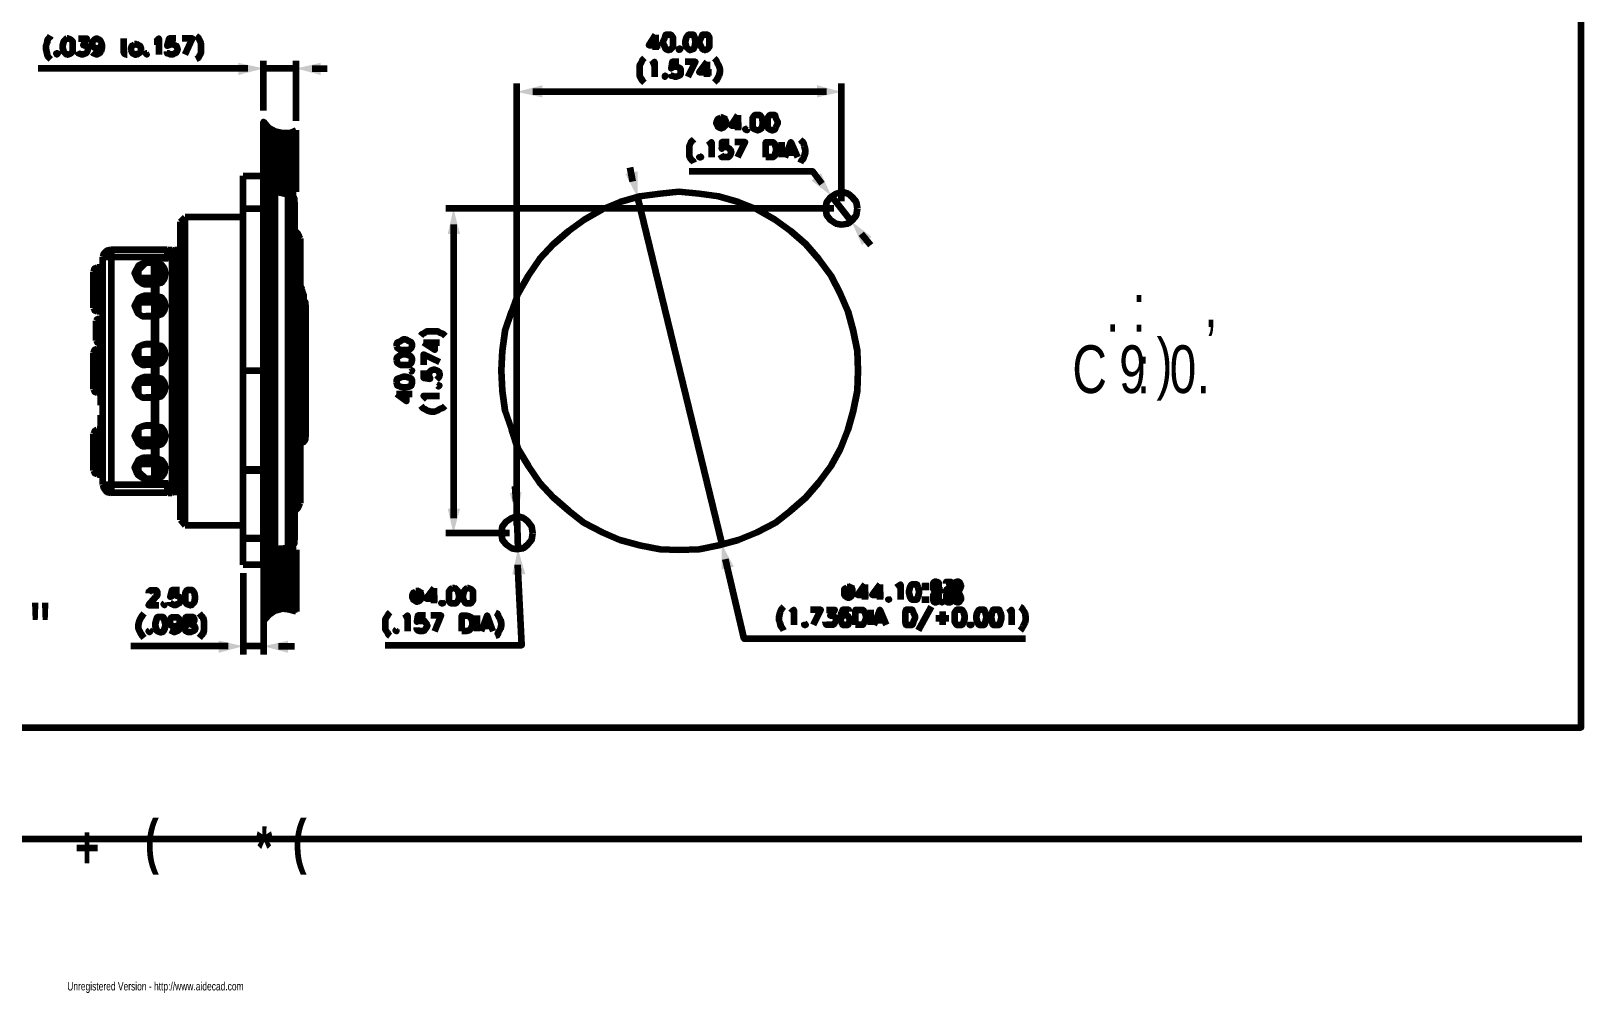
# Model space of a CAD drawing. Header units: inches. Extents: x 19 to 378, y -1 to 556.
# Drawn here: x 193.7 to 378, y -0.7 to 113.7 of the extents above; entities that cross this region are included whole.
import ezdxf

# ---------------------------------------------------------------- set-up
doc = ezdxf.new("R2010")
doc.units = ezdxf.units.IN
for name, color, linetype, lineweight in [('H', 7, 'CONTINUOUS', 100), ('P', 250, 'CONTINUOUS', 100), ('Text', 250, 'CONTINUOUS', 100)]:
    doc.layers.add(name, color=color, linetype=linetype, lineweight=lineweight)
doc.styles.get("Standard").update_dxf_attribs({"font": 'txt', "width": 0.75})

msp = doc.modelspace()

# ---------------------------------------------------------------- hatches: boundary and pattern name
at = {"layer": 'H', "linetype": 'CONTINUOUS'}
for points in [[(218.33, 109.89), (218.33, 108.44), (221.33, 109.22)], [(228.11, 108.44), (228.11, 109.89), (225.22, 109.22)], [(254.44, 105.78), (254.44, 107.22), (251.44, 106.44)], [(287.11, 107.22), (287.11, 105.78), (290, 106.44)], [(265.78, 97), (264.33, 96.67), (265.78, 93.89)], [(287.56, 96.78), (286.44, 95.89), (288.78, 94.11)], [(243.22, 89.56), (244.67, 89.56), (243.89, 92.56)], [(292.44, 88.22), (293.56, 89.22), (291.22, 91)], [(252, 58.89), (250.56, 58.78), (251.44, 56)], [(244.67, 56.89), (243.22, 56.89), (243.89, 54)], [(250.89, 49.11), (252.44, 49.11), (251.56, 52.11)], [(275.78, 49.67), (277.22, 50), (275.78, 52.67)], [(216, 41.22), (216, 39.78), (218.89, 40.56)], [(224.22, 39.78), (224.22, 41.22), (221.33, 40.56)]]:
    msp.add_hatch(color=0, dxfattribs=at).paths.add_polyline_path(points)

# ---------------------------------------------------------------- linework, layer by layer
at = {"layer": 'P', "color": 0, "linetype": 'CONTINUOUS'}
for points in [[(19, 30.89), (377.89, 30.89), (377.89, 212.22), (19, 212.22), (19, 30.89)], [(196, 113.11), (195.89, 112.89), (195.67, 112.67), (195.56, 112.22), (195.44, 111.89), (195.44, 111.56), (195.56, 111), (195.67, 110.67), (195.89, 110.44), (196, 110.33)], [(198, 112.78), (197.78, 112.67), (197.56, 112.44), (197.44, 111.89), (197.44, 111.67), (197.56, 111.22), (197.78, 111), (198, 110.89), (198.11, 110.89), (198.44, 111), (198.67, 111.22), (198.67, 111.67), (198.67, 111.89), (198.67, 112.44), (198.44, 112.67), (198.11, 112.78), (198, 112.78), (198, 112.78)], [(199.33, 112.78), (200.33, 112.78), (199.89, 112), (200.11, 112), (200.22, 111.89), (200.33, 111.89), (200.44, 111.56), (200.44, 111.44), (200.33, 111.11), (200.22, 111), (199.89, 110.89), (199.67, 110.89), (199.33, 111), (199.33, 111), (199.22, 111.22)], [(202.11, 112.11), (202, 111.89), (201.78, 111.67), (201.56, 111.56), (201.44, 111.56), (201.22, 111.67), (201, 111.89), (201, 112.11), (201, 112.22), (201, 112.44), (201.22, 112.67), (201.44, 112.78), (201.56, 112.78), (201.78, 112.67), (202, 112.44), (202.11, 112.11), (202.11, 111.67), (202, 111.22), (201.78, 111), (201.56, 110.89), (201.44, 110.89), (201.11, 111), (201, 111.11)], [(204.67, 112.78), (204.67, 111.22), (204.78, 111), (205, 110.89), (205.11, 110.89)], [(208.33, 112.44), (208.56, 112.44), (208.89, 112.78), (208.89, 110.89)], [(210.89, 112.78), (210.11, 112.78), (209.89, 111.89), (210.11, 112), (210.22, 112.11), (210.56, 112.11), (210.78, 112), (211, 111.89), (211.11, 111.56), (211.11, 111.44), (211, 111.11), (210.78, 111), (210.56, 110.89), (210.22, 110.89), (210.11, 111), (209.89, 111), (209.89, 111.22)], [(212, 110.89), (212.89, 112.78), (211.67, 112.78)], [(213.33, 113.11), (213.56, 112.89), (213.67, 112.67), (213.89, 112.22), (213.89, 111.89), (213.89, 111.56), (213.89, 111), (213.67, 110.67), (213.56, 110.44), (213.33, 110.33)], [(267.89, 113.22), (267.11, 112), (268.44, 112)], [(267.89, 113.22), (267.89, 111.44)], [(269.33, 113.22), (269.11, 113.22), (269, 112.89), (268.78, 112.44), (268.78, 112.22), (269, 111.78), (269.11, 111.56), (269.33, 111.44), (269.56, 111.44), (269.78, 111.56), (270, 111.78), (270, 112.22), (270, 112.44), (270, 112.89), (269.78, 113.22), (269.56, 113.22), (269.33, 113.22)], [(271.89, 113.22), (271.78, 113.22), (271.56, 112.89), (271.44, 112.44), (271.44, 112.22), (271.56, 111.78), (271.78, 111.56), (271.89, 111.44), (272.11, 111.44), (272.44, 111.56), (272.56, 111.78), (272.67, 112.22), (272.67, 112.44), (272.56, 112.89), (272.44, 113.22), (272.11, 113.22), (271.89, 113.22)], [(273.67, 113.22), (273.44, 113.22), (273.33, 112.89), (273.11, 112.44), (273.11, 112.22), (273.33, 111.78), (273.44, 111.56), (273.67, 111.44), (273.89, 111.44), (274.11, 111.56), (274.33, 111.78), (274.33, 112.22), (274.33, 112.44), (274.33, 112.89), (274.11, 113.22), (273.89, 113.22), (273.67, 113.22)], [(196.78, 111), (196.67, 111), (196.78, 110.89), (196.89, 111), (196.78, 111)], [(204.44, 112.11), (205, 112.11)], [(206, 112.11), (205.89, 112), (205.67, 111.89), (205.56, 111.56), (205.56, 111.44), (205.67, 111.11), (205.89, 111), (206, 110.89), (206.22, 110.89), (206.44, 111), (206.67, 111.11), (206.78, 111.44), (206.78, 111.56), (206.67, 111.89), (206.44, 112), (206.22, 112.11), (206, 112.11)], [(207.44, 111), (207.33, 111), (207.44, 110.89), (207.44, 111), (207.44, 111)], [(270.67, 111.56), (270.67, 111.56), (270.67, 111.44), (270.89, 111.56), (270.67, 111.56)], [(219.44, 109.22), (194.56, 109.22)], [(221.33, 104.22), (221.33, 110.11)], [(225.22, 109.22), (221.33, 109.22)], [(225.22, 103), (225.22, 110.11)], [(227.11, 109.22), (228.89, 109.22)], [(266.56, 110.44), (266.33, 110.22), (266.22, 109.89), (266, 109.56), (266, 109.22), (266, 108.78), (266, 108.33), (266.22, 108), (266.33, 107.78), (266.56, 107.56)], [(267.33, 109.67), (267.56, 109.78), (267.78, 110), (267.78, 108.22)], [(270.67, 110), (269.89, 110), (269.78, 109.22), (269.89, 109.33), (270.22, 109.44), (270.33, 109.44), (270.67, 109.33), (270.89, 109.22), (270.89, 108.89), (270.89, 108.67), (270.89, 108.44), (270.67, 108.33), (270.33, 108.22), (270.22, 108.22), (269.89, 108.33), (269.78, 108.33), (269.67, 108.56)], [(271.78, 108.22), (272.67, 110), (271.44, 110)], [(274, 110), (273.11, 108.78), (274.56, 108.78)], [(274, 110), (274, 108.22)], [(274.89, 110.44), (275.11, 110.22), (275.22, 109.89), (275.44, 109.56), (275.56, 109.22), (275.56, 108.78), (275.44, 108.33), (275.22, 108), (275.11, 107.78), (274.89, 107.56)], [(251.44, 54.89), (251.44, 107.44)], [(269, 108.33), (269, 108.33), (269, 108.22), (269.11, 108.33), (269, 108.33)], [(290, 93.44), (290, 107.44)], [(288.22, 106.44), (253.33, 106.44)], [(275.67, 103.33), (275.44, 103.22), (275.22, 103.11), (275.11, 102.78), (275.11, 102.67), (275.22, 102.44), (275.44, 102.22), (275.67, 102.11), (275.78, 102.11), (276, 102.22), (276.22, 102.44), (276.33, 102.67), (276.33, 102.78), (276.22, 103.11), (276, 103.22), (275.78, 103.33), (275.67, 103.33)], [(276.11, 103.67), (275.33, 101.89)], [(277.67, 103.67), (276.89, 102.44), (278.11, 102.44)], [(277.67, 103.67), (277.67, 101.89)], [(280, 103.67), (279.67, 103.67), (279.44, 103.33), (279.44, 102.89), (279.44, 102.67), (279.44, 102.22), (279.67, 102), (280, 101.89), (280.11, 101.89), (280.33, 102), (280.56, 102.22), (280.67, 102.67), (280.67, 102.89), (280.56, 103.33), (280.33, 103.67), (280.11, 103.67), (280, 103.67), (280, 103.67)], [(281.67, 103.67), (281.44, 103.67), (281.22, 103.33), (281.22, 102.89), (281.22, 102.67), (281.22, 102.22), (281.44, 102), (281.67, 101.89), (281.89, 101.89), (282.11, 102), (282.22, 102.22), (282.44, 102.67), (282.44, 102.89), (282.22, 103.33), (282.11, 103.67), (281.89, 103.67), (281.67, 103.67)], [(221.33, 94.56), (221.33, 102.89), (221.89, 102.22), (222.67, 101.78), (223.56, 101.56), (224.44, 101.56), (225.22, 101.89)], [(221.33, 102.33), (221.56, 102.56)], [(221.33, 101.56), (222, 102.22)], [(221.33, 100.67), (222.56, 101.89)], [(221.33, 98.11), (225, 101.78)], [(221.33, 99.78), (223.11, 101.67)], [(221.33, 98.89), (223.89, 101.56)], [(225.22, 94.56), (225.22, 101.89)], [(278.78, 102), (278.56, 102), (278.78, 101.89), (278.78, 102), (278.78, 102)], [(221.33, 97.22), (225.22, 101.22)], [(221.33, 96.44), (225.22, 100.33)], [(272.44, 100.78), (272.33, 100.67), (272.11, 100.44), (271.89, 100), (271.89, 99.56), (271.89, 99.22), (271.89, 98.78), (272.11, 98.44), (272.33, 98.22), (272.44, 98)], [(274.11, 100.11), (274.33, 100.22), (274.56, 100.44), (274.56, 98.67)], [(276.67, 100.44), (275.78, 100.44), (275.78, 99.67), (275.78, 99.78), (276.11, 99.89), (276.33, 99.89), (276.56, 99.78), (276.78, 99.56), (276.89, 99.33), (276.89, 99.22), (276.78, 98.89), (276.56, 98.67), (276.33, 98.67), (276.11, 98.67), (275.78, 98.67), (275.78, 98.78), (275.67, 99)], [(277.67, 98.67), (278.56, 100.44), (277.33, 100.44)], [(281, 98.67), (281, 100.44), (281.67, 100.44), (281.89, 100.44), (282.11, 100.22), (282.11, 100), (282.22, 99.78), (282.22, 99.33), (282.11, 99.11), (282.11, 98.89), (281.89, 98.67), (281.67, 98.67), (281, 98.67)], [(282.89, 100.44), (282.89, 98.67)], [(283.33, 98.67), (284, 100.44), (284.78, 98.67)], [(285.11, 100.78), (285.22, 100.67), (285.44, 100.44), (285.56, 100), (285.67, 99.56), (285.67, 99.22), (285.56, 98.78), (285.44, 98.44), (285.22, 98.22), (285.11, 98)], [(221.33, 95.56), (225.22, 99.44)], [(221.33, 94.67), (225.22, 98.67)], [(222, 94.56), (225.22, 97.78)], [(273.11, 98.78), (273.11, 98.67), (273.11, 98.67), (273.33, 98.67), (273.11, 98.78)], [(283.56, 99.22), (284.44, 99.22)], [(218.89, 50.22), (218.89, 96.44)], [(218.89, 96.44), (221.33, 96.44)], [(221.33, 50.22), (221.33, 96.44)], [(222.89, 94.56), (225.22, 97)], [(223.67, 94.56), (225.22, 96.11)], [(265.22, 95.78), (264.89, 97.44)], [(271.89, 97), (286.56, 97), (287.67, 95.56)], [(221.33, 94.56), (225.22, 94.56)], [(222.11, 52), (222.11, 94.56)], [(224.22, 94.22), (222.67, 94.56), (222.11, 94.56)], [(222.67, 94.56), (222.67, 52.11)], [(225, 93.33), (225, 93.78), (224.67, 94.11), (224.22, 94.22)], [(224.22, 94.22), (224.22, 52.22)], [(224.56, 94.56), (225.22, 95.22)], [(292, 73.33), (291.89, 75.67), (291.44, 78), (290.78, 80.33), (289.89, 82.44), (288.78, 84.56), (287.33, 86.56), (285.78, 88.33), (284, 89.89), (282.11, 91.22), (280, 92.44), (277.78, 93.33), (275.44, 94), (273.11, 94.33), (270.67, 94.56), (268.44, 94.33), (266, 94), (263.67, 93.33), (261.56, 92.44), (259.44, 91.22), (257.56, 89.89), (255.78, 88.33), (254.11, 86.56), (252.78, 84.56), (251.56, 82.44), (250.78, 80.33), (250, 78), (249.67, 75.67), (249.56, 73.33), (249.67, 70.89), (250, 68.56), (250.78, 66.33), (251.56, 64), (252.78, 62), (254.11, 60), (255.78, 58.22), (257.56, 56.67), (259.44, 55.22), (261.56, 54.11), (263.67, 53.22), (266, 52.56), (268.44, 52.11), (270.67, 52), (273.11, 52.11), (275.44, 52.56), (277.78, 53.22), (280, 54.11), (282.11, 55.22), (284, 56.67), (285.78, 58.22), (287.33, 60), (288.78, 62), (289.89, 64), (290.78, 66.33), (291.44, 68.56), (291.89, 70.89), (292, 73.33)], [(291.89, 92.56), (291.78, 93.33), (291.33, 93.89), (290.78, 94.33), (290, 94.56), (289.33, 94.33), (288.67, 93.89), (288.22, 93.33), (288.11, 92.56), (288.22, 91.78), (288.67, 91.22), (289.33, 90.78), (290, 90.67), (290.78, 90.78), (291.33, 91.22), (291.78, 91.78), (291.89, 92.56)], [(291.22, 91), (288.78, 94.11)], [(218.89, 92.56), (221.33, 92.56)], [(225, 93.33), (225, 53.22)], [(289.11, 92.56), (243, 92.56)], [(265.78, 93.89), (275.78, 52.67)], [(211.44, 91), (212, 91.56)], [(211.44, 55.56), (211.44, 91)], [(212, 54.89), (212, 91.56)], [(218.89, 91.56), (212, 91.56)], [(243.89, 90.67), (243.89, 55.78)], [(225.67, 89), (225.44, 89.56), (225, 90)], [(225.67, 89), (225.67, 57.56)], [(292.33, 89.56), (293.44, 88.22)], [(203.22, 87.67), (202.67, 87.56), (202.33, 87.22), (202.22, 86.78)], [(202.22, 59.78), (202.22, 86.78)], [(209.89, 86.78), (202.22, 86.78)], [(203.22, 87.67), (203.22, 58.78)], [(209.89, 87.67), (203.22, 87.67)], [(208.33, 86.11), (208.33, 86.78)], [(208.89, 86.67), (208.56, 86.44)], [(209, 86.67), (208.89, 86.78)], [(208.89, 86.67), (210, 86.67)], [(209.89, 87.67), (209.89, 86.67)], [(209.89, 87.56), (210, 87.56)], [(209.89, 86.67), (209.89, 86.78)], [(210, 86.67), (210, 87.67)], [(210, 87.67), (210.44, 87.67)], [(210, 86.78), (211, 86.78)], [(211, 87.22), (210.78, 87.56), (210.44, 87.67)], [(210.44, 87.67), (210.44, 58.78)], [(210.78, 87.67), (211.44, 87.67)], [(210.89, 87.56), (211.44, 87.56)], [(211, 87.33), (211.44, 87.33)], [(211, 87.22), (211, 59.33)], [(201.56, 85.56), (201.22, 85.44), (201.11, 85)], [(201.11, 80.78), (201.11, 85)], [(201.56, 80.33), (201.56, 85.56)], [(202.22, 85.56), (201.56, 85.56)], [(207.33, 86.11), (206.89, 86), (206.44, 85.78), (206.22, 85.33), (206, 84.89), (206.22, 84.33), (206.44, 84), (206.89, 83.67), (207.33, 83.56)], [(207.33, 86.11), (206.44, 85.22)], [(206.44, 85.78), (206.44, 84)], [(208.56, 86.11), (207.33, 86.11)], [(208.33, 86.11), (207.33, 86.11)], [(208.33, 84.33), (208.33, 86)], [(208.56, 86), (208.33, 86)], [(208.56, 86), (208.56, 86.44)], [(208.56, 83.67), (209.22, 83.78), (209.56, 84.22), (209.67, 84.89), (209.56, 85.44), (209.22, 85.89), (208.56, 86)], [(209, 84.33), (209, 85.89)], [(209.22, 84.33), (209.22, 85.78)], [(209.33, 85.78), (209.33, 84)], [(211, 85.11), (211.44, 85.11)], [(225.67, 85.44), (225.67, 85.44)], [(225.67, 85.33), (225.67, 85.44), (225.67, 85.44)], [(225.67, 85.33), (225.67, 85.44), (225.67, 85.44)], [(225.67, 85.33), (225.78, 85.33)], [(225.67, 85.22), (225.67, 85.33)], [(225.67, 85.33), (225.67, 79.56)], [(206.44, 84.33), (209.33, 84.33)], [(208.33, 83.56), (207.33, 83.56)], [(208.33, 82.22), (208.33, 83.56)], [(208.56, 84.33), (208.56, 81.44)], [(209.33, 84.67), (209.67, 84.67)], [(211.44, 84.56), (211, 84.56)], [(225.67, 83.44), (225.89, 83)], [(225.89, 81), (226.11, 81.67), (226.11, 82.33), (225.89, 83)], [(225.89, 83), (225.89, 81)], [(207.33, 82.22), (206.89, 82.11), (206.44, 81.89), (206.22, 81.44), (206, 81), (206.22, 80.44), (206.44, 80.11), (206.89, 79.78), (207.33, 79.78)], [(206.44, 81.89), (206.44, 80.11)], [(206.44, 81.44), (209.33, 81.44)], [(207.33, 82.22), (208.33, 82.22)], [(208.33, 81.44), (208.33, 79.78)], [(208.56, 79.78), (209.22, 80), (209.56, 80.44), (209.67, 81), (209.56, 81.56), (209.22, 82), (208.56, 82.11)], [(209, 81.44), (209, 80)], [(209.22, 80), (209.22, 81.44)], [(209.33, 81.89), (209.33, 80.11)], [(209.33, 81.11), (209.67, 81.11)], [(211, 81.44), (211.44, 81.44)], [(226.33, 81.11), (226.33, 81.44), (226.11, 81.67)], [(226.33, 81.11), (226.33, 65.44)], [(201.11, 80.78), (201.22, 80.44), (201.56, 80.33)], [(201.78, 79.44), (201.56, 79.44), (201.44, 79.22)], [(202.22, 80.33), (201.56, 80.33)], [(201.78, 79.44), (202.22, 79.44)], [(201.78, 79.44), (201.78, 76.67)], [(208.33, 79.78), (207.33, 79.78)], [(207.33, 79.78), (208.56, 79.78)], [(208.33, 76.44), (208.33, 79.78)], [(208.56, 79.78), (208.33, 79.78)], [(208.56, 76.33), (208.56, 79.78)], [(225.89, 81), (225.67, 80.56)], [(225.67, 80), (225.67, 80.11), (225.67, 80.11)], [(225.67, 80), (225.67, 79.89), (225.67, 79.89)], [(225.67, 79.44), (225.67, 79.44), (225.67, 79.56)], [(225.67, 79.44), (225.67, 64.67)], [(226.33, 80.67), (225.78, 80.67)], [(201.44, 79.22), (202.22, 79.22)], [(201.44, 76.89), (201.44, 79.22)], [(208.56, 79), (208.33, 79)], [(208.56, 78.56), (208.33, 78.56)], [(208.56, 77.56), (208.33, 77.56)], [(226.33, 77.78), (226.33, 78.11), (226, 78.44), (225.67, 78.56)], [(225.67, 78.56), (225.67, 78.56)], [(225.78, 78.33), (225.67, 78.33)], [(225.67, 78.33), (225.67, 78.33)], [(226.33, 77.78), (226.33, 77.89), (226.33, 77.89), (226.33, 78), (226.22, 78), (226.22, 78.11), (226.22, 78.11), (226.22, 78.22), (226, 78.22), (226, 78.22), (225.89, 78.22), (225.89, 78.33), (225.78, 78.33)], [(225.78, 78.33), (225.89, 78.33)], [(226.33, 77.67), (226.33, 77.78)], [(240, 77.44), (240.22, 77.67), (240.44, 77.78), (240.78, 78), (241.22, 78), (241.67, 78), (242, 78), (242.33, 77.78), (242.67, 77.67), (242.89, 77.44)], [(201.56, 75.89), (201.22, 75.78), (201.11, 75.44)], [(201.44, 76.89), (201.56, 76.67), (201.78, 76.67)], [(201.44, 76.89), (202.22, 76.89)], [(202.22, 75.89), (201.56, 75.89)], [(201.56, 70.67), (201.56, 75.89)], [(201.78, 76.67), (202.22, 76.67)], [(207.33, 76.44), (206.89, 76.33), (206.44, 76.11), (206.22, 75.67), (206, 75.22), (206.22, 74.67), (206.44, 74.33), (206.89, 74), (207.33, 74)], [(206.44, 76.11), (206.44, 74.33)], [(208.56, 76.44), (207.33, 76.44)], [(207.33, 76.44), (208.33, 76.44)], [(208.33, 77.22), (208.56, 77.22)], [(208.56, 76.33), (208.33, 76.33)], [(208.33, 74.67), (208.33, 76.33)], [(208.56, 74), (209.22, 74.22), (209.56, 74.67), (209.67, 75.22), (209.56, 75.78), (209.22, 76.22), (208.56, 76.33)], [(209, 74.67), (209, 76.33)], [(209.22, 74.67), (209.22, 76.11)], [(209.33, 76.11), (209.33, 74.33)], [(211, 76.67), (211.44, 76.67)], [(237.11, 76.22), (237.22, 76), (237.56, 75.78), (237.89, 75.78), (238.22, 75.78), (238.67, 75.78), (238.89, 76), (239, 76.22), (239, 76.44), (238.89, 76.67), (238.67, 76.78), (238.22, 77), (237.89, 77), (237.56, 76.78), (237.22, 76.67), (237.11, 76.44), (237.11, 76.22)], [(240.33, 76.67), (241.67, 75.78), (241.67, 77)], [(240.33, 76.67), (242.22, 76.67)], [(201.11, 71.11), (201.11, 75.44)], [(206.44, 74.67), (209.33, 74.67)], [(208.33, 74), (207.33, 74)], [(208.33, 72.56), (208.33, 74)], [(208.56, 74.67), (208.56, 71.89)], [(209.33, 75.11), (209.67, 75.11)], [(225.78, 74.22), (225.67, 74.22)], [(225.67, 74.22), (225.67, 74.22)], [(226.33, 73.56), (226.33, 73.78), (226.33, 73.78), (226.33, 73.89), (226.22, 73.89), (226.22, 74), (226.22, 74), (226.22, 74), (226, 74), (226, 74.11), (225.89, 74.11), (225.89, 74.22), (225.78, 74.22)], [(225.78, 74.22), (225.89, 74.22)], [(237.11, 74.56), (237.22, 74.22), (237.56, 74), (237.89, 74), (238.22, 74), (238.67, 74), (238.89, 74.22), (239, 74.56), (239, 74.67), (238.89, 74.89), (238.67, 75.11), (238.22, 75.22), (237.89, 75.22), (237.56, 75.11), (237.22, 74.89), (237.11, 74.67), (237.11, 74.56)], [(242.22, 74.33), (240.33, 75.22), (240.33, 74)], [(207.33, 72.56), (206.89, 72.44), (206.44, 72.22), (206.22, 71.78), (206, 71.33), (206.22, 70.89), (206.44, 70.44), (206.89, 70.11), (207.33, 70.11)], [(206.44, 72.22), (206.44, 70.44)], [(206.44, 71.89), (209.33, 71.89)], [(207.33, 72.56), (208.33, 72.56)], [(208.33, 71.89), (208.33, 70.11)], [(208.56, 70.11), (209.22, 70.33), (209.56, 70.78), (209.67, 71.33), (209.56, 71.89), (209.22, 72.33), (208.56, 72.44)], [(209, 71.89), (209, 70.33)], [(209.22, 70.33), (209.22, 71.89)], [(209.33, 72.22), (209.33, 70.56)], [(218.89, 73.33), (221.33, 73.33)], [(225.78, 72.33), (225.67, 72.33), (225.67, 72.22), (225.67, 72.22)], [(225.67, 72.22), (225.67, 72.22)], [(226.33, 73), (226.33, 72.67), (226.33, 72.67), (226.33, 72.56), (226.22, 72.56), (226.22, 72.56), (226.22, 72.56), (226.22, 72.44), (226.11, 72.44), (226.11, 72.44), (226, 72.44), (226, 72.33), (225.78, 72.33)], [(225.78, 72.33), (225.89, 72.33)], [(237.11, 71.89), (237.22, 71.56), (237.56, 71.44), (237.89, 71.33), (238.22, 71.33), (238.67, 71.44), (238.89, 71.56), (239, 71.89), (239, 72.11), (238.89, 72.33), (238.67, 72.44), (238.22, 72.56), (237.89, 72.56), (237.56, 72.44), (237.22, 72.33), (237.11, 72.11), (237.11, 71.89)], [(238.78, 73.33), (238.89, 73.22), (239, 73.33), (238.89, 73.33), (238.78, 73.33)], [(240.33, 73.33), (240.33, 72.44), (241.11, 72.33), (241.11, 72.44), (241, 72.67), (241, 73), (241.11, 73.22), (241.22, 73.33), (241.56, 73.44), (241.67, 73.44), (242, 73.33), (242.11, 73.22), (242.22, 73), (242.22, 72.67), (242.11, 72.44), (242, 72.33), (241.89, 72.22)], [(201.11, 71.11), (201.22, 70.78), (201.56, 70.67)], [(202.22, 70.67), (201.56, 70.67)], [(202, 69.22), (202, 70.67)], [(202.22, 70.33), (202, 70.33)], [(208.33, 70.11), (207.33, 70.11)], [(207.33, 70.11), (208.56, 70.11)], [(208.56, 70.11), (208.33, 70.11)], [(208.33, 66.78), (208.33, 70.11)], [(208.56, 66.67), (208.56, 70.11)], [(209.33, 71.56), (209.67, 71.56)], [(237.11, 70.56), (238.33, 69.67), (238.33, 70.89)], [(237.11, 70.56), (239, 70.56)], [(240.78, 69.89), (240.67, 70), (240.33, 70.33), (242.22, 70.33)], [(242, 71.56), (242.11, 71.44), (242.22, 71.56), (242.11, 71.56), (242, 71.56)], [(202.22, 69.22), (202, 69.22)], [(208.56, 69.33), (208.33, 69.33)], [(208.56, 69), (208.33, 69)], [(211, 69.89), (211.44, 69.89)], [(225.67, 68), (226, 68.11), (226.33, 68.44), (226.33, 68.78)], [(225.78, 68.22), (225.67, 68.22)], [(225.67, 68.22), (225.67, 68.22)], [(226.33, 68.78), (226.33, 68.56), (226.33, 68.56), (226.33, 68.56), (226.22, 68.56), (226.22, 68.44), (226.22, 68.44), (226.22, 68.44), (226.11, 68.44), (226.11, 68.33), (226, 68.33), (226, 68.22), (225.78, 68.22)], [(225.78, 68.22), (225.89, 68.22)], [(226.33, 68.89), (226.33, 68.78)], [(240, 69.11), (240.22, 68.89), (240.44, 68.78), (240.78, 68.56), (241.22, 68.44), (241.67, 68.44), (242, 68.56), (242.33, 68.78), (242.67, 68.89), (242.89, 69.11)], [(202.22, 68), (202, 68)], [(202, 66.33), (202, 68)], [(207.33, 66.78), (206.89, 66.67), (206.44, 66.44), (206.22, 66), (206, 65.56), (206.22, 65.11), (206.44, 64.67), (206.89, 64.33), (207.33, 64.33)], [(206.44, 66.44), (206.44, 64.67)], [(208.56, 66.78), (207.33, 66.78)], [(207.33, 66.78), (208.33, 66.78)], [(208.56, 68), (208.33, 68)], [(208.33, 67.56), (208.56, 67.56)], [(208.56, 66.78), (208.33, 66.78)], [(208.33, 65.11), (208.33, 66.78)], [(208.56, 64.33), (209.22, 64.56), (209.56, 65), (209.67, 65.56), (209.56, 66.11), (209.22, 66.56), (208.56, 66.67)], [(209, 65.11), (209, 66.67)], [(209.22, 65.11), (209.22, 66.44)], [(209.33, 66.44), (209.33, 64.67)], [(225.67, 68), (225.67, 68)], [(201.56, 66.33), (201.22, 66.11), (201.11, 65.78)], [(201.11, 61.44), (201.11, 65.78)], [(202.22, 66.33), (201.56, 66.33)], [(201.56, 61), (201.56, 66.33)], [(206.44, 65.11), (209.33, 65.11)], [(208.56, 65.11), (208.56, 62.22)], [(209.33, 65.44), (209.67, 65.44)], [(211, 65.11), (211.44, 65.11)], [(226.33, 65.89), (225.67, 65.89)], [(225.67, 64.67), (226, 64.78), (226.33, 65.11), (226.33, 65.44)], [(225.67, 64.67), (225.67, 64.67)], [(207.33, 63), (206.89, 62.89), (206.44, 62.67), (206.22, 62.22), (206, 61.78), (206.22, 61.22), (206.44, 60.89), (206.89, 60.56), (207.33, 60.44)], [(206.44, 62.67), (206.44, 60.78)], [(208.33, 64.33), (207.33, 64.33)], [(207.33, 63), (208.33, 63)], [(208.33, 63), (208.33, 64.33)], [(208.56, 60.56), (209.22, 60.67), (209.56, 61.11), (209.67, 61.78), (209.56, 62.22), (209.22, 62.67), (208.56, 62.89)], [(201.11, 61.44), (201.22, 61.11), (201.56, 61)], [(202.22, 61), (201.56, 61)], [(202, 60.56), (202, 61)], [(206.44, 62.22), (209.33, 62.22)], [(206.44, 61.33), (207.33, 60.44)], [(208.33, 62.22), (208.33, 60.56)], [(209, 62.22), (209, 60.67)], [(209.22, 60.78), (209.22, 62.22)], [(209.33, 62.56), (209.33, 60.89)], [(209.33, 61.89), (209.67, 61.89)], [(211.44, 61.89), (211, 61.89)], [(211, 61.44), (211.44, 61.44)], [(221.33, 61.56), (218.89, 61.56)], [(218.89, 61.44), (221.33, 61.44)], [(202.22, 60.56), (202, 60.56)], [(202.22, 59.78), (202.33, 59.33), (202.67, 58.89), (203.22, 58.78)], [(202.22, 59.78), (209.89, 59.78)], [(207.33, 60.44), (208.56, 60.56)], [(208.33, 60.44), (207.33, 60.44)], [(208.56, 60.56), (208.33, 60.56)], [(208.33, 59.78), (208.33, 60.44)], [(208.56, 60.11), (208.56, 60.56)], [(208.56, 60.11), (208.89, 59.89)], [(208.89, 59.78), (209, 59.89)], [(210, 59.89), (208.89, 59.89)], [(209.89, 59.78), (209.89, 59.89)], [(209.89, 59.89), (209.89, 58.78)], [(210, 58.78), (210, 59.89)], [(210, 59.78), (211, 59.78)], [(210.44, 58.78), (210.78, 58.89), (211, 59.33)], [(211, 60.67), (211.44, 60.67)], [(211, 59.67), (211.44, 59.67)], [(251.33, 57.78), (251.22, 59.56)], [(209.89, 58.78), (203.22, 58.78)], [(210, 58.89), (209.89, 58.89)], [(210, 58.78), (210.44, 58.78)], [(210.78, 58.89), (211.44, 58.89)], [(225, 56.56), (225.44, 57), (225.67, 57.56)], [(211.44, 55.56), (212, 54.89)], [(253.33, 54), (253.22, 54.78), (252.78, 55.33), (252.22, 55.78), (251.44, 56), (250.78, 55.78), (250.11, 55.33), (249.67, 54.78), (249.56, 54), (249.67, 53.22), (250.11, 52.67), (250.78, 52.22), (251.44, 52.11), (252.22, 52.22), (252.78, 52.67), (253.22, 53.22), (253.33, 54)], [(251.44, 56), (251.56, 52.11)], [(218.89, 54.89), (212, 54.89)], [(250.56, 54), (243, 54)], [(218.89, 53.44), (221.33, 53.44)], [(221.33, 53.33), (218.89, 53.33)], [(221.33, 52), (225.22, 52)], [(221.33, 52), (221.33, 43.56)], [(221.33, 51.22), (222.11, 52)], [(221.33, 50.33), (222.89, 52)], [(221.33, 49.56), (223.78, 52)], [(221.33, 48.67), (224.67, 52)], [(221.33, 47.89), (225.22, 51.78)], [(224.22, 52.22), (222.67, 52.11), (222.11, 52.11)], [(224.22, 52.22), (224.67, 52.44), (225, 52.78), (225, 53.22)], [(225.22, 52), (225.22, 44.67)], [(221.33, 50.22), (218.89, 50.22)], [(221.33, 47), (225.22, 50.89)], [(221.33, 46.11), (225.22, 50.11)], [(235.78, 40.67), (252, 40.67), (251.56, 50.22)], [(311.89, 41.44), (278.44, 41.44), (276.22, 50.89)], [(218.89, 49.22), (218.89, 39.56)], [(221.33, 49.22), (221.33, 39.56)], [(221.33, 45.22), (225.22, 49.22)], [(221.33, 44.44), (225.22, 48.44)], [(300, 48.11), (300, 47.22)], [(301.11, 48.22), (301, 48.22), (300.89, 48.11), (300.89, 47.78), (300.89, 47.67), (300.89, 47.33), (301, 47.22), (301.11, 47.22), (301.22, 47.22), (301.33, 47.22), (301.56, 47.33), (301.56, 47.67), (301.56, 47.78), (301.56, 48.11), (301.33, 48.22), (301.22, 48.22), (301.11, 48.22)], [(302.44, 48), (302.44, 48.22), (302.56, 48.22), (302.67, 48.22), (302.89, 48.22), (303, 48.22), (303, 48.22), (303.11, 48.11), (303.11, 48), (303, 47.89), (303, 47.67), (302.44, 47.22), (303.11, 47.22)], [(303.78, 48.22), (303.67, 48.22), (303.44, 48.11), (303.44, 47.78), (303.44, 47.67), (303.44, 47.33), (303.67, 47.22), (303.78, 47.22), (303.78, 47.22), (304, 47.22), (304.11, 47.33), (304.22, 47.67), (304.22, 47.78), (304.11, 48.11), (304, 48.22), (303.78, 48.22), (303.78, 48.22)], [(207.67, 46.89), (207.67, 46.89), (207.78, 47.11), (207.89, 47.22), (208, 47.22), (208.33, 47.22), (208.56, 47.22), (208.67, 47.11), (208.67, 46.89), (208.67, 46.78), (208.67, 46.56), (208.44, 46.33), (207.67, 45.44), (208.89, 45.44)], [(211.33, 47.22), (210.44, 47.22), (210.22, 46.44), (210.44, 46.56), (210.67, 46.67), (210.89, 46.67), (211.11, 46.56), (211.33, 46.44), (211.44, 46.11), (211.44, 46), (211.33, 45.67), (211.11, 45.56), (210.89, 45.44), (210.67, 45.44), (210.44, 45.56), (210.22, 45.67), (210.22, 45.78)], [(212.56, 47.22), (212.22, 47.22), (212, 46.89), (212, 46.44), (212, 46.22), (212, 45.78), (212.22, 45.56), (212.56, 45.44), (212.67, 45.44), (212.89, 45.56), (213.11, 45.78), (213.22, 46.22), (213.22, 46.44), (213.11, 46.89), (212.89, 47.22), (212.67, 47.22), (212.56, 47.22)], [(222.33, 44.56), (225.22, 47.56)], [(223.56, 45), (225.22, 46.67)], [(239.44, 47.11), (239.33, 47), (239.11, 46.89), (239, 46.56), (239, 46.33), (239.11, 46.11), (239.33, 46), (239.44, 45.89), (239.67, 45.89), (239.89, 46), (240, 46.11), (240.11, 46.33), (240.11, 46.56), (240, 46.89), (239.89, 47), (239.67, 47.11), (239.44, 47.11)], [(240, 47.33), (239.11, 45.67)], [(241.56, 47.44), (240.67, 46.22), (242, 46.22)], [(241.56, 47.44), (241.56, 45.67)], [(243.78, 47.44), (243.56, 47.33), (243.33, 47.11), (243.33, 46.67), (243.33, 46.33), (243.33, 46), (243.56, 45.67), (243.78, 45.67), (244, 45.67), (244.22, 45.67), (244.44, 46), (244.56, 46.33), (244.56, 46.67), (244.44, 47.11), (244.22, 47.33), (244, 47.44), (243.78, 47.44)], [(245.56, 47.44), (245.33, 47.33), (245.11, 47.11), (245, 46.67), (245, 46.33), (245.11, 46), (245.33, 45.67), (245.56, 45.67), (245.67, 45.67), (246, 45.67), (246.22, 46), (246.22, 46.33), (246.22, 46.67), (246.22, 47.11), (246, 47.33), (245.67, 47.44), (245.56, 47.44)], [(290.67, 47.56), (290.56, 47.44), (290.33, 47.33), (290.33, 47), (290.33, 46.89), (290.33, 46.67), (290.56, 46.44), (290.67, 46.33), (291, 46.33), (291.11, 46.44), (291.33, 46.67), (291.33, 46.89), (291.33, 47), (291.33, 47.33), (291.11, 47.44), (291, 47.56), (290.67, 47.56), (290.67, 47.56)], [(291.22, 47.89), (290.44, 46.11)], [(292.78, 47.89), (291.89, 46.67), (293.22, 46.67)], [(292.78, 47.89), (292.78, 46.11)], [(294.56, 47.89), (293.67, 46.67), (295, 46.67)], [(294.56, 47.89), (294.56, 46.11)], [(295.56, 46.22), (295.56, 46.11), (295.56, 46.11), (295.67, 46.11), (295.56, 46.22)], [(296.56, 47.56), (296.67, 47.67), (297, 47.89), (297, 46.11)], [(298.56, 47.89), (298.33, 47.89), (298.11, 47.56), (298, 47.11), (298, 46.89), (298.11, 46.44), (298.33, 46.11), (298.56, 46.11), (298.78, 46.11), (299, 46.11), (299.11, 46.44), (299.22, 46.89), (299.22, 47.11), (299.11, 47.56), (299, 47.89), (298.78, 47.89), (298.56, 47.89)], [(299.56, 47.67), (300.44, 47.67)], [(299.56, 46.11), (300.44, 46.11)], [(301.11, 46.89), (301, 46.78), (300.89, 46.67), (300.89, 46.33), (300.89, 46.11), (300.89, 46), (301, 45.78), (301.33, 45.78), (301.56, 46), (301.56, 46.11), (301.56, 46.33), (301.56, 46.67), (301.33, 46.78), (301.22, 46.89), (301.11, 46.89)], [(302, 47.33), (301.89, 47.22), (302, 47.22), (302, 47.33)], [(302.67, 46.89), (302.56, 46.78), (302.44, 46.67), (302.44, 46.33), (302.44, 46.11), (302.44, 46), (302.56, 45.78), (303, 45.78), (303.11, 46), (303.11, 46.11), (303.11, 46.33), (303.11, 46.67), (303, 46.78), (302.78, 46.89), (302.67, 46.89), (302.67, 46.89)], [(303.78, 46.89), (303.67, 46.78), (303.44, 46.67), (303.44, 46.33), (303.44, 46.11), (303.44, 46), (303.67, 45.78), (304, 45.78), (304.11, 46), (304.22, 46.11), (304.22, 46.33), (304.11, 46.67), (304, 46.78), (303.78, 46.89), (303.78, 46.89)], [(207.11, 44.44), (206.89, 44.22), (206.78, 44), (206.56, 43.56), (206.44, 43.11), (206.44, 42.78), (206.56, 42.44), (206.78, 42), (206.89, 41.78), (207.11, 41.56)], [(209.56, 45.67), (209.44, 45.56), (209.56, 45.44), (209.56, 45.56), (209.56, 45.67)], [(213.67, 44.44), (213.89, 44.22), (214.11, 44), (214.22, 43.56), (214.22, 43.11), (214.22, 42.78), (214.22, 42.44), (214.11, 42), (213.89, 41.78), (213.67, 41.56)], [(225.22, 44.67), (224.44, 44.89), (223.56, 45), (222.67, 44.78), (221.89, 44.22), (221.33, 43.56)], [(224.44, 44.89), (225.22, 45.78)], [(225, 44.78), (225.22, 45)], [(236.33, 44.56), (236.22, 44.44), (236, 44.11), (235.78, 43.78), (235.78, 43.33), (235.78, 43), (235.78, 42.56), (236, 42.22), (236.22, 41.89), (236.33, 41.78)], [(242.56, 45.78), (242.44, 45.67), (242.56, 45.67), (242.67, 45.67), (242.56, 45.78)], [(248.89, 44.56), (249.11, 44.44), (249.22, 44.11), (249.44, 43.78), (249.56, 43.33), (249.56, 43), (249.44, 42.56), (249.22, 42.22), (249.11, 41.89), (248.89, 41.78)], [(283.11, 45.22), (283, 45.11), (282.78, 44.89), (282.67, 44.56), (282.56, 44), (282.56, 43.67), (282.67, 43.33), (282.78, 42.89), (283, 42.67), (283.11, 42.44)], [(284, 44.56), (284.11, 44.67), (284.33, 44.89), (284.33, 43.11)], [(286.67, 43.11), (287.56, 44.89), (286.33, 44.89)], [(288.22, 44.89), (289.22, 44.89), (288.67, 44.22), (288.89, 44.22), (289.11, 44.11), (289.22, 44), (289.33, 43.78), (289.33, 43.67), (289.22, 43.33), (289, 43.11), (288.78, 43.11), (288.56, 43.11), (288.22, 43.11), (288.11, 43.33), (288.11, 43.44)], [(290.89, 44.67), (290.89, 44.89), (290.56, 44.89), (290.44, 44.89), (290.11, 44.89), (290, 44.56), (289.89, 44.11), (289.89, 43.67), (290, 43.33), (290.11, 43.11), (290.44, 43.11), (290.56, 43.11), (290.78, 43.11), (290.89, 43.33), (291, 43.67), (291, 43.67), (290.89, 44), (290.78, 44.11), (290.56, 44.22), (290.44, 44.22), (290.11, 44.11), (290, 44), (289.89, 43.67)], [(291.67, 43.11), (291.67, 44.89), (292.22, 44.89), (292.56, 44.89), (292.67, 44.67), (292.78, 44.56), (292.89, 44.22), (292.89, 43.78), (292.78, 43.56), (292.67, 43.33), (292.56, 43.11), (292.22, 43.11), (291.67, 43.11)], [(293.44, 44.89), (293.44, 43.11)], [(293.89, 43.11), (294.56, 44.89), (295.33, 43.11)], [(298, 44.89), (297.67, 44.89), (297.56, 44.56), (297.56, 44.11), (297.56, 43.89), (297.56, 43.44), (297.67, 43.11), (298, 43.11), (298.22, 43.11), (298.44, 43.11), (298.56, 43.44), (298.78, 43.89), (298.78, 44.11), (298.56, 44.56), (298.44, 44.89), (298.22, 44.89), (298, 44.89)], [(300.67, 45.22), (299.11, 42.44)], [(301.89, 45.78), (302, 45.78), (302, 45.78), (301.89, 45.78), (301.89, 45.78)], [(302, 44.67), (302, 43.11)], [(304, 44.89), (303.67, 44.89), (303.44, 44.56), (303.44, 44.11), (303.44, 43.89), (303.44, 43.44), (303.67, 43.11), (304, 43.11), (304.11, 43.11), (304.33, 43.11), (304.56, 43.44), (304.67, 43.89), (304.67, 44.11), (304.56, 44.56), (304.33, 44.89), (304.11, 44.89), (304, 44.89)], [(306.56, 44.89), (306.33, 44.89), (306.11, 44.56), (306, 44.11), (306, 43.89), (306.11, 43.44), (306.33, 43.11), (306.56, 43.11), (306.78, 43.11), (307, 43.11), (307.11, 43.44), (307.22, 43.89), (307.22, 44.11), (307.11, 44.56), (307, 44.89), (306.78, 44.89), (306.56, 44.89)], [(308.33, 44.89), (308, 44.89), (307.89, 44.56), (307.78, 44.11), (307.78, 43.89), (307.89, 43.44), (308, 43.11), (308.33, 43.11), (308.44, 43.11), (308.78, 43.11), (308.89, 43.44), (309, 43.89), (309, 44.11), (308.89, 44.56), (308.78, 44.89), (308.44, 44.89), (308.33, 44.89), (308.33, 44.89)], [(309.78, 44.56), (310, 44.67), (310.22, 44.89), (310.22, 43.11)], [(311.22, 45.22), (311.44, 45.11), (311.56, 44.89), (311.78, 44.56), (311.89, 44), (311.89, 43.67), (311.78, 43.33), (311.56, 42.89), (311.44, 42.67), (311.22, 42.44)], [(207.78, 42.44), (207.67, 42.33), (207.78, 42.22), (207.89, 42.33), (207.78, 42.44)], [(209, 44), (208.67, 44), (208.56, 43.67), (208.44, 43.22), (208.44, 43), (208.56, 42.56), (208.67, 42.33), (209, 42.22), (209.22, 42.22), (209.44, 42.33), (209.56, 42.56), (209.67, 43), (209.67, 43.22), (209.56, 43.67), (209.44, 44), (209.22, 44), (209, 44), (209, 44)], [(211.33, 43.44), (211.33, 43.11), (211.11, 43), (210.78, 42.89), (210.78, 42.89), (210.44, 43), (210.22, 43.11), (210.22, 43.44), (210.22, 43.56), (210.22, 43.78), (210.44, 44), (210.78, 44), (210.78, 44), (211.11, 44), (211.33, 43.78), (211.33, 43.44), (211.33, 43), (211.33, 42.56), (211.11, 42.33), (210.78, 42.22), (210.67, 42.22), (210.44, 42.33), (210.22, 42.44)], [(212.33, 44), (212.11, 44), (212, 43.78), (212, 43.56), (212.11, 43.44), (212.33, 43.33), (212.67, 43.22), (212.89, 43.11), (213.11, 43), (213.22, 42.78), (213.22, 42.56), (213.11, 42.44), (213, 42.33), (212.67, 42.22), (212.33, 42.22), (212.11, 42.33), (212, 42.44), (212, 42.56), (212, 42.78), (212, 43), (212.22, 43.11), (212.56, 43.22), (212.89, 43.33), (213, 43.44), (213.11, 43.56), (213.11, 43.78), (213, 44), (212.67, 44), (212.33, 44)], [(237.11, 42.56), (237, 42.44), (237.11, 42.33), (237.11, 42.44), (237.11, 42.56)], [(238, 43.89), (238.22, 44), (238.44, 44.22), (238.44, 42.33)], [(240.56, 44.22), (239.67, 44.22), (239.56, 43.44), (239.67, 43.56), (239.89, 43.56), (240.22, 43.56), (240.44, 43.56), (240.56, 43.33), (240.78, 43.11), (240.78, 42.89), (240.56, 42.67), (240.44, 42.44), (240.22, 42.33), (239.89, 42.33), (239.67, 42.44), (239.56, 42.56), (239.56, 42.78)], [(241.67, 42.33), (242.44, 44.22), (241.22, 44.22)], [(244.89, 42.33), (244.89, 44.22), (245.44, 44.22), (245.78, 44.11), (246, 44), (246, 43.78), (246.11, 43.56), (246.11, 43.11), (246, 42.78), (246, 42.67), (245.78, 42.44), (245.44, 42.33), (244.89, 42.33)], [(246.67, 44.22), (246.67, 42.33)], [(247.22, 42.33), (247.89, 44.22), (248.56, 42.33)], [(247.44, 43), (248.22, 43)], [(285.56, 43.33), (285.56, 43.11), (285.56, 43.11), (285.78, 43.11), (285.56, 43.33)], [(294.22, 43.67), (295.11, 43.67)], [(301.22, 43.89), (302.78, 43.89)], [(305.33, 43.33), (305.22, 43.11), (305.33, 43.11), (305.44, 43.11), (305.33, 43.33)], [(217.11, 40.56), (205.56, 40.56)], [(221.33, 40.56), (218.89, 40.56)], [(223.11, 40.56), (225, 40.56)], [(18.89, 17.67), (378, 17.67)]]:
    msp.add_lwpolyline(points, dxfattribs=at)

# ---------------------------------------------------------------- texts
at = {"layer": 'Text', "color": 0, "linetype": 'CONTINUOUS', "attachment_point": 4}
for s, insert, char_height, width in [('{\\fFutura|b0|i0|c1|p15;:}', (324.56, 80.78), 5.6667, 6), ('{\\fFutura|b0|i0|c1|p15;}', (317.44, 80.78), 5.6667, 6), ('{\\fFutura|b0|i0|c1|p15; }', (326.89, 80.78), 5.6667, 6), ('{\\fFutura|b0|i0|c1|p15;}', (329.78, 80.78), 5.6667, 6), ('{\\fFutura|b0|i0|c1|p15;,}', (333.11, 80.78), 5.6667, 6), ('{\\fFutura|b0|i0|c1|p15; }', (334.44, 80.78), 5.6667, 6), ('{\\fFutura|b0|i0|c1|p15;}', (337.44, 80.78), 5.6667, 6), ('{\\fFutura|b0|i0|c1|p15;.}', (321.44, 80.78), 5.6667, 6), ('{\\fFutura|b0|i0|c1|p15;)}', (327.44, 73.44), 5.6667, 6), ('{\\fFutura|b0|i0|c1|p15;C}', (317.44, 73.44), 5.6667, 6), ('{\\fFutura|b0|i0|c1|p15;9}', (323, 73.44), 5.6667, 6), ('{\\fFutura|b0|i0|c1|p15;0}', (329, 73.44), 5.6667, 6), ('{\\fFutura|b0|i0|c1|p15;:}', (325.11, 73.44), 5.6667, 6), ('{\\fFutura|b0|i0|c1|p15; }', (320.11, 73.44), 5.6667, 6), ('{\\fFutura|b0|i0|c1|p15;.}', (332.22, 73.44), 5.6667, 6), ('{\\fFutura|b1|i0|c1|p15;"}', (193.44, 42.89), 5.6667, 6), ('{\\fSquare721BT|b1|i0|c1|p15;(}', (207.22, 16.67), 5, 5.3333), ('{\\fSquare721BT|b1|i0|c1|p15;*}', (220.44, 16.67), 5, 5.3333), ('{\\fSquare721BT|b1|i0|c1|p15;(}', (224.78, 16.67), 5, 5.3333), ('{\\fSquare721BT|b1|i0|c1|p15;}', (194.78, 16.67), 5, 5.3333), ('{\\fSquare721BT|b1|i0|c1|p15;+}', (198.89, 16.67), 5, 5.3333), ('{\\fSquare721BT|b1|i0|c1|p15; }', (203.11, 16.67), 5, 5.3333), ('{\\fSquare721BT|b1|i0|c1|p15;}', (213.67, 16.67), 5, 5.3333), ('{\\fSquare721BT|b1|i0|c1|p15;}', (216.33, 16.67), 5, 5.3333), ('{\\fSquare721BT|b1|i0|c1|p15;}', (372.67, 16.67), 5, 5.3333)]:
    msp.add_mtext(s, dxfattribs=dict(at, insert=insert, char_height=char_height, width=width))
at = {"layer": 'Text', "color": 240, "insert": (198, 0), "char_height": 1, "width": 99, "attachment_point": 4}
msp.add_mtext('Unregistered Version - http://www.aidecad.com', dxfattribs=at)

doc.saveas('drawing.dxf')
